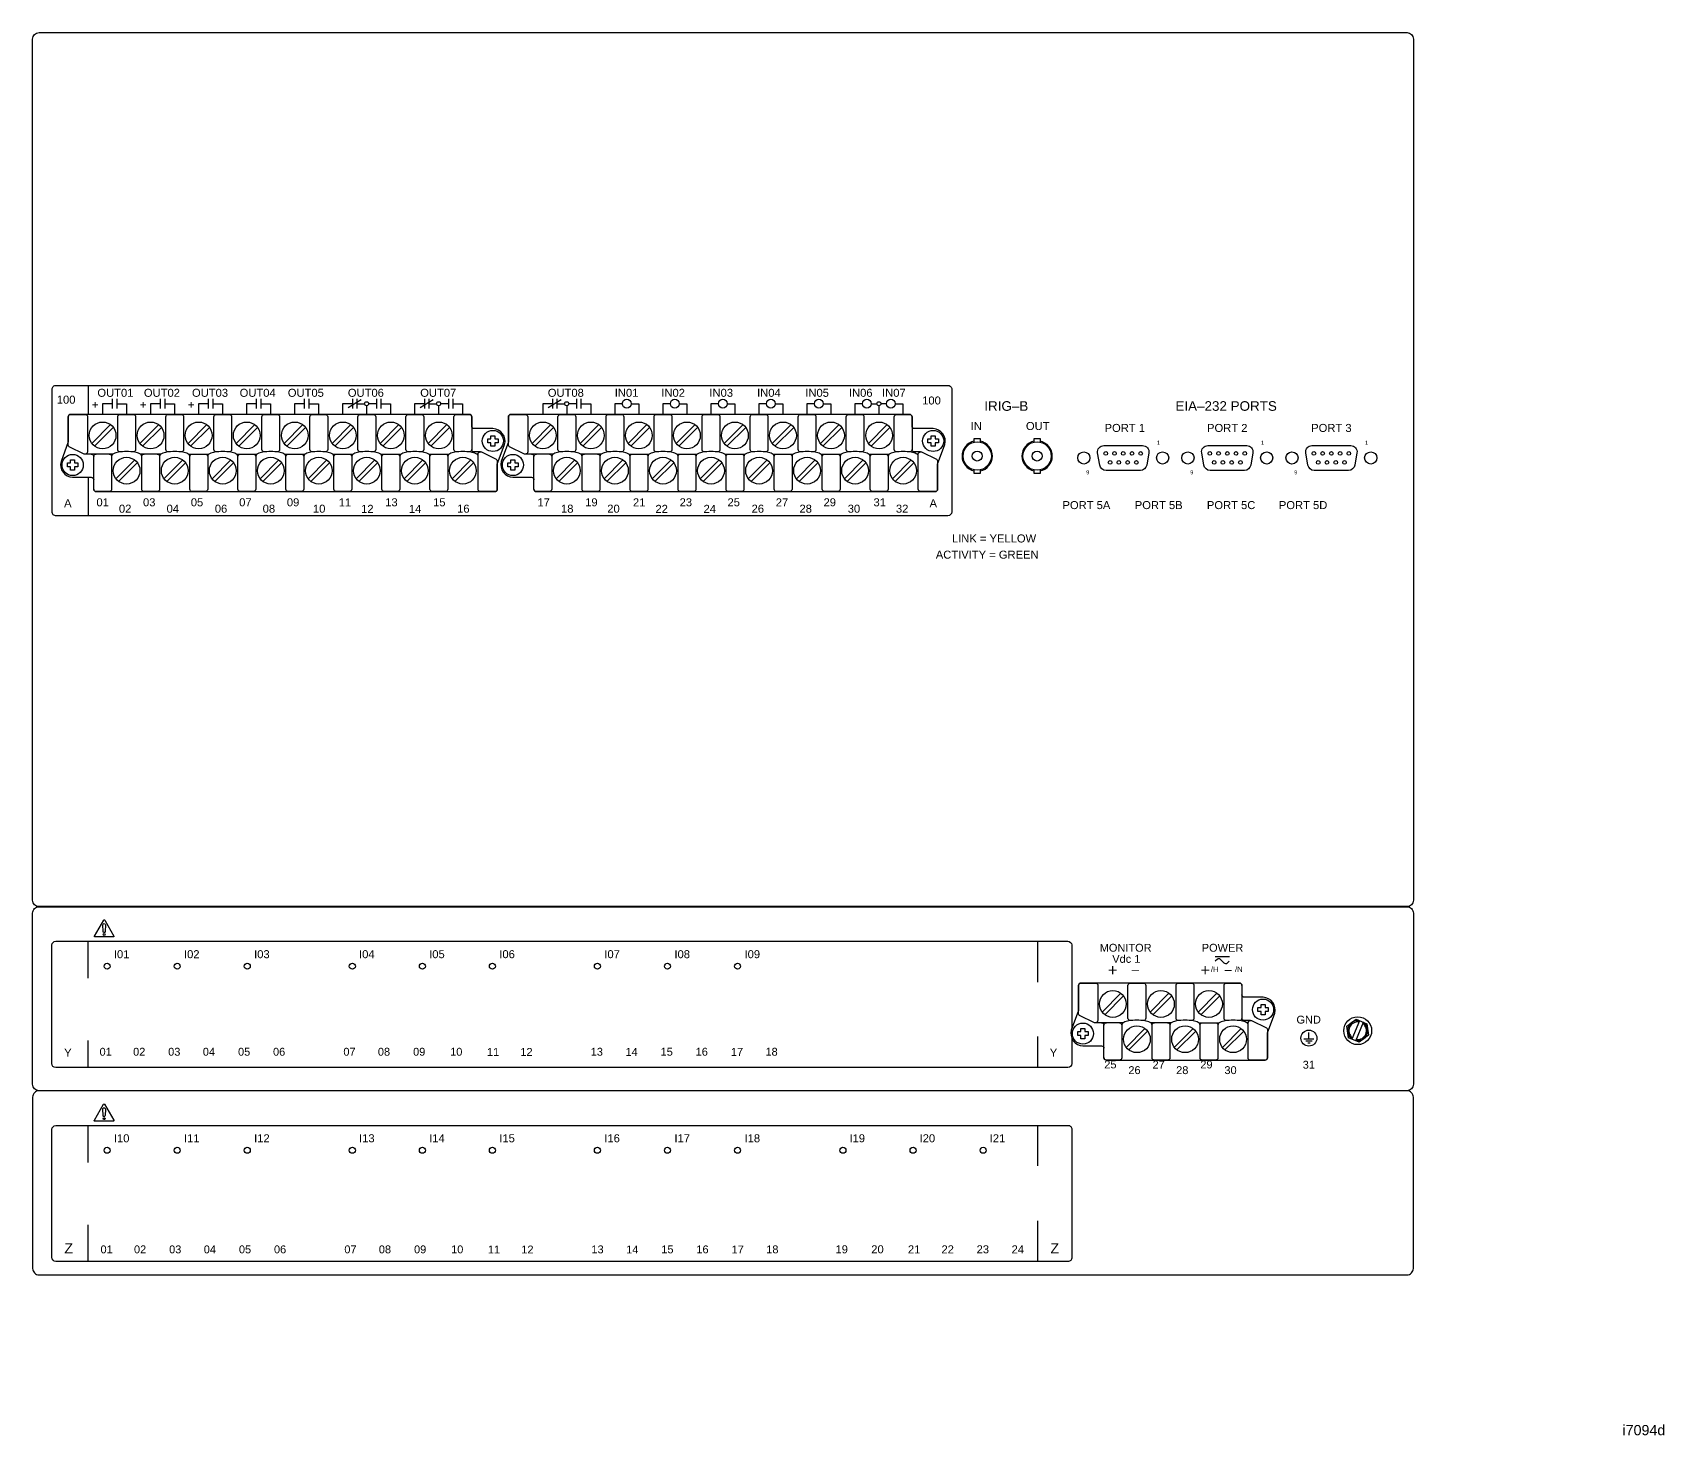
# Model space of a CAD drawing. Header units: inches. Extents: x 1 to 47.8, y 0.2 to 35.
# Drawn here: x 27.37 to 47.76, y 0.25 to 17.77 of the extents above; entities that cross this region are included whole.
import ezdxf

# ---------------------------------------------------------------- set-up
doc = ezdxf.new("R2010")
doc.units = ezdxf.units.IN
doc.header["$MEASUREMENT"] = 0
doc.layers.add('9.0_____DWG', color=7, linetype='Continuous')
doc.styles.add('Arial', font='arial.ttf', dxfattribs={"height": 0.1})

msp = doc.modelspace()

# ---------------------------------------------------------------- linework, layer by layer
at = {"layer": '9.0_____DWG'}
for p, q in [((31.424, 13.138), (31.521, 13.138)), ((31.546, 13.113), (31.546, 13.004)), ((31.668, 13.138), (31.571, 13.138)), ((32.324, 13.138), (32.421, 13.138)), ((32.446, 13.113), (32.446, 13.004)), ((32.568, 13.138), (32.471, 13.138)), ((33.924, 13.138), (34.021, 13.138)), ((34.046, 13.113), (34.046, 13.004)), ((34.168, 13.138), (34.071, 13.138)), ((37.851, 13.138), (37.921, 13.138)), ((37.946, 13.113), (37.946, 13.004)), ((38.041, 13.138), (37.971, 13.138))]:
    msp.add_line(p, q, dxfattribs=at)
for points in [[(27.374, 17.694, -0.414292), (27.454, 17.774), (44.544, 17.774, -0.414253), (44.624, 17.694), (44.624, 6.934, -0.414253), (44.544, 6.854), (27.454, 6.854, -0.414292), (27.374, 6.934)], [(38.807, 13.367, -0.419026), (38.857, 13.317), (38.857, 11.787, -0.414132), (38.807, 11.737), (27.669, 11.737, -0.418428), (27.617, 11.787), (27.617, 13.317, -0.422338), (27.669, 13.367)], [(33.152, 12.04), (32.968, 12.04, -0.414214), (32.938, 12.07), (32.938, 12.507, -0.390527), (32.968, 12.535), (32.98, 12.535), (33.166, 12.445, -0.241514), (33.179, 12.425), (33.179, 12.07, -0.422157)], [(38.652, 12.04), (38.468, 12.04, -0.414214), (38.438, 12.07), (38.438, 12.507, -0.390527), (38.468, 12.535), (38.48, 12.535), (38.666, 12.445, -0.241514), (38.679, 12.425), (38.679, 12.07, -0.422157)], [(40.757, 12.615), (41.241, 12.615, -0.46318), (41.319, 12.523), (41.292, 12.369, -0.363045), (41.214, 12.304), (40.784, 12.304, -0.360245), (40.706, 12.369), (40.679, 12.523, -0.463312)], [(42.057, 12.615), (42.541, 12.615, -0.46318), (42.619, 12.523), (42.592, 12.369, -0.363045), (42.514, 12.304), (42.084, 12.304, -0.360245), (42.006, 12.369), (41.979, 12.523, -0.463312)], [(43.357, 12.615), (43.841, 12.615, -0.46318), (43.919, 12.523), (43.892, 12.369, -0.363045), (43.814, 12.304), (43.384, 12.304, -0.360245), (43.306, 12.369), (43.279, 12.523, -0.463312)], [(27.374, 6.773, -0.414292), (27.454, 6.853), (44.544, 6.853, -0.414253), (44.624, 6.773), (44.624, 4.634, -0.414253), (44.544, 4.554), (27.454, 4.554, -0.414292), (27.374, 4.634)], [(28.146, 6.485), (28.262, 6.685, -0.552985), (28.274, 6.685), (28.389, 6.485, -0.563982), (28.383, 6.475), (28.152, 6.475, -0.589238)], [(28.251, 6.625, -1.008297), (28.284, 6.625), (28.28, 6.543, -1.009953), (28.255, 6.544)], [(42.774, 4.936), (42.589, 4.935, -0.414214), (42.559, 4.965), (42.559, 5.403, -0.390527), (42.589, 5.431), (42.601, 5.431), (42.787, 5.341, -0.241514), (42.8, 5.321), (42.8, 4.965, -0.422157)], [(28.145, 4.185), (28.26, 4.385, -0.552985), (28.272, 4.385), (28.388, 4.185, -0.563982), (28.382, 4.174), (28.151, 4.174, -0.589238)], [(28.25, 4.325, -1.008297), (28.283, 4.325), (28.279, 4.243, -1.009953), (28.254, 4.243)], [(27.663, 4.121), (40.306, 4.121, -0.428944), (40.358, 4.07), (40.358, 2.471, -0.426886), (40.306, 2.421), (27.663, 2.421, -0.399702), (27.615, 2.471), (27.615, 4.07, -0.398751)]]:
    msp.add_lwpolyline(points, format="xyb", close=True, dxfattribs=at)
for points in [[(28.067, 13.367), (28.067, 13.004)], [(28.368, 13.138), (28.246, 13.138), (28.246, 13.004)], [(28.368, 13.198), (28.368, 13.078)], [(28.424, 13.198), (28.424, 13.078)], [(28.424, 13.138), (28.546, 13.138), (28.546, 13.004)], [(28.968, 13.138), (28.846, 13.138), (28.846, 13.004)], [(28.968, 13.198), (28.968, 13.078)], [(29.024, 13.198), (29.024, 13.078)], [(29.024, 13.138), (29.146, 13.138), (29.146, 13.004)], [(29.568, 13.138), (29.446, 13.138), (29.446, 13.004)], [(29.568, 13.198), (29.568, 13.078)], [(29.624, 13.198), (29.624, 13.078)], [(29.624, 13.138), (29.746, 13.138), (29.746, 13.004)], [(30.168, 13.138), (30.046, 13.138), (30.046, 13.004)], [(30.168, 13.198), (30.168, 13.078)], [(30.224, 13.198), (30.224, 13.078)], [(30.224, 13.138), (30.346, 13.138), (30.346, 13.004)], [(30.768, 13.138), (30.646, 13.138), (30.646, 12.999)], [(30.768, 13.198), (30.768, 13.078)], [(30.824, 13.198), (30.824, 13.078)], [(30.824, 13.138), (30.946, 13.138), (30.946, 13.004)], [(31.368, 13.138), (31.246, 13.138), (31.246, 13.004)], [(31.479, 13.188), (31.314, 13.088)], [(31.368, 13.198), (31.368, 13.078)], [(31.424, 13.198), (31.424, 13.078)], [(31.668, 13.198), (31.668, 13.078)], [(31.724, 13.198), (31.724, 13.078)], [(31.724, 13.138), (31.846, 13.138), (31.846, 13.004)], [(32.268, 13.138), (32.146, 13.138), (32.146, 13.004)], [(32.379, 13.188), (32.214, 13.088)], [(32.268, 13.198), (32.268, 13.078)], [(32.324, 13.198), (32.324, 13.078)], [(32.568, 13.198), (32.568, 13.078)], [(32.624, 13.198), (32.624, 13.078)], [(32.624, 13.138), (32.746, 13.138), (32.746, 13.004)], [(33.868, 13.138), (33.746, 13.138), (33.746, 13.004)], [(33.979, 13.188), (33.814, 13.088)], [(33.868, 13.198), (33.868, 13.078)], [(33.924, 13.198), (33.924, 13.078)], [(34.168, 13.198), (34.168, 13.078)], [(34.224, 13.198), (34.224, 13.078)], [(34.224, 13.138), (34.346, 13.138), (34.346, 13.004)], [(34.741, 13.138), (34.646, 13.138), (34.646, 13.004)], [(34.851, 13.138), (34.946, 13.138), (34.946, 13.004)], [(35.341, 13.138), (35.246, 13.138), (35.246, 13.004)], [(35.451, 13.138), (35.546, 13.138), (35.546, 13.004)], [(35.941, 13.138), (35.846, 13.138), (35.846, 13.004)], [(36.051, 13.138), (36.146, 13.138), (36.146, 13.004)], [(36.541, 13.138), (36.446, 13.138), (36.446, 13.004)], [(36.651, 13.138), (36.746, 13.138), (36.746, 13.004)], [(37.141, 13.138), (37.046, 13.138), (37.046, 13.004)], [(37.251, 13.138), (37.346, 13.138), (37.346, 13.004)], [(37.741, 13.138), (37.646, 13.138), (37.646, 13.004)], [(38.151, 13.138), (38.246, 13.138), (38.246, 13.004)], [(28.348, 12.876), (28.114, 12.641)], [(28.949, 12.876), (28.715, 12.641)], [(29.549, 12.876), (29.315, 12.641)], [(30.149, 12.876), (29.915, 12.641)], [(30.749, 12.876), (30.515, 12.641)], [(31.349, 12.876), (31.115, 12.641)], [(31.949, 12.876), (31.715, 12.641)], [(32.549, 12.876), (32.315, 12.641)], [(33.848, 12.876), (33.614, 12.641)], [(34.449, 12.876), (34.215, 12.641)], [(35.049, 12.876), (34.815, 12.641)], [(35.649, 12.876), (35.415, 12.641)], [(36.249, 12.876), (36.015, 12.641)], [(36.849, 12.876), (36.615, 12.641)], [(37.449, 12.876), (37.215, 12.641)], [(38.049, 12.876), (37.815, 12.641)], [(28.382, 12.842), (28.147, 12.608)], [(28.982, 12.842), (28.748, 12.608)], [(29.582, 12.842), (29.348, 12.608)], [(30.182, 12.842), (29.948, 12.608)], [(30.782, 12.842), (30.548, 12.608)], [(31.382, 12.842), (31.148, 12.608)], [(31.982, 12.842), (31.748, 12.608)], [(32.582, 12.842), (32.348, 12.608)], [(33.882, 12.842), (33.647, 12.608)], [(34.482, 12.842), (34.248, 12.608)], [(35.082, 12.842), (34.848, 12.608)], [(35.682, 12.842), (35.448, 12.608)], [(36.282, 12.842), (36.048, 12.608)], [(36.882, 12.842), (36.648, 12.608)], [(37.482, 12.842), (37.248, 12.608)], [(38.082, 12.842), (37.848, 12.608)], [(39.137, 12.657), (39.137, 12.702), (39.212, 12.702), (39.212, 12.657)], [(39.885, 12.657), (39.885, 12.702), (39.96, 12.702), (39.96, 12.657)], [(28.977, 12.508), (28.721, 12.508)], [(29.322, 12.508), (29.577, 12.508)], [(29.922, 12.508), (30.177, 12.508)], [(30.522, 12.508), (30.777, 12.508)], [(31.122, 12.508), (31.377, 12.508)], [(31.722, 12.508), (31.977, 12.508)], [(32.322, 12.508), (32.577, 12.508)], [(32.938, 12.509), (32.921, 12.509)], [(34.477, 12.508), (34.221, 12.508)], [(34.822, 12.508), (35.077, 12.508)], [(35.422, 12.508), (35.677, 12.508)], [(36.022, 12.508), (36.277, 12.508)], [(36.622, 12.508), (36.877, 12.508)], [(37.222, 12.508), (37.477, 12.508)], [(37.822, 12.508), (38.077, 12.508)], [(38.438, 12.509), (38.421, 12.509)], [(28.649, 12.435), (28.415, 12.2)], [(28.682, 12.401), (28.448, 12.167)], [(29.25, 12.435), (29.015, 12.2)], [(29.283, 12.401), (29.049, 12.167)], [(29.85, 12.435), (29.615, 12.2)], [(29.883, 12.401), (29.649, 12.167)], [(30.45, 12.435), (30.215, 12.2)], [(30.483, 12.401), (30.249, 12.167)], [(31.05, 12.435), (30.815, 12.2)], [(31.083, 12.401), (30.849, 12.167)], [(31.65, 12.435), (31.415, 12.2)], [(31.683, 12.401), (31.449, 12.167)], [(32.25, 12.435), (32.015, 12.2)], [(32.283, 12.401), (32.049, 12.167)], [(32.85, 12.435), (32.615, 12.2)], [(32.883, 12.401), (32.649, 12.167)], [(34.149, 12.435), (33.915, 12.2)], [(34.182, 12.401), (33.948, 12.167)], [(34.749, 12.435), (34.515, 12.2)], [(34.783, 12.401), (34.549, 12.167)], [(35.35, 12.435), (35.115, 12.2)], [(35.383, 12.401), (35.149, 12.167)], [(35.95, 12.435), (35.715, 12.2)], [(35.983, 12.401), (35.749, 12.167)], [(36.55, 12.435), (36.315, 12.2)], [(36.583, 12.401), (36.349, 12.167)], [(37.15, 12.435), (36.915, 12.2)], [(37.183, 12.401), (36.949, 12.167)], [(37.75, 12.435), (37.515, 12.2)], [(37.783, 12.401), (37.549, 12.167)], [(38.35, 12.435), (38.115, 12.2)], [(38.383, 12.401), (38.149, 12.167)], [(39.212, 12.311), (39.212, 12.266), (39.137, 12.266), (39.137, 12.311)], [(39.96, 12.311), (39.96, 12.266), (39.885, 12.266), (39.885, 12.311)], [(28.067, 12.218), (28.067, 11.737)], [(28.063, 6.421), (28.063, 5.96)], [(39.926, 6.421), (39.926, 5.909)], [(42.148, 6.232), (42.325, 6.232)], [(40.97, 5.771), (40.735, 5.537)], [(41.003, 5.738), (40.769, 5.504)], [(41.57, 5.771), (41.336, 5.537)], [(41.604, 5.738), (41.37, 5.504)], [(42.17, 5.771), (41.936, 5.537)], [(42.204, 5.738), (41.97, 5.504)], [(41.27, 5.33), (41.036, 5.096)], [(41.599, 5.404), (41.343, 5.404)], [(41.871, 5.33), (41.637, 5.096)], [(41.943, 5.404), (42.199, 5.404)], [(42.471, 5.33), (42.237, 5.096)], [(42.559, 5.405), (42.542, 5.405)], [(43.951, 5.429), (43.855, 5.198)], [(43.905, 5.178), (44.001, 5.409)], [(28.063, 5.18), (28.063, 4.843)], [(39.926, 5.23), (39.926, 4.843)], [(41.304, 5.297), (41.069, 5.063)], [(41.904, 5.297), (41.67, 5.063)], [(42.504, 5.297), (42.27, 5.063)], [(43.257, 5.201), (43.382, 5.201)], [(43.281, 5.176), (43.359, 5.176)], [(43.305, 5.151), (43.334, 5.151)], [(43.318, 5.201), (43.318, 5.281)], [(28.063, 4.121), (28.063, 3.659)], [(39.926, 4.121), (39.926, 3.614)], [(28.063, 2.879), (28.063, 2.421)], [(39.926, 2.929), (39.926, 2.421)]]:
    msp.add_lwpolyline(points, dxfattribs=at)
for points in [[(28.137, 12.07, 0.414213), (28.167, 12.04), (33.149, 12.04, 0.414214), (33.179, 12.07), (33.179, 12.383), (33.27, 12.627, 0.480048), (33.125, 12.826), (32.89, 12.826, -0.414214), (32.86, 12.856), (32.86, 12.974, 0.414212), (32.83, 13.004), (32.83, 13.004), (27.849, 13.004, 0.414215), (27.819, 12.974), (27.819, 12.661), (27.729, 12.416, 0.47859), (27.874, 12.218), (28.107, 12.218, -0.414214), (28.137, 12.188)], [(28.376, 12.508), (28.018, 12.508), (27.832, 12.598, -0.241986), (27.819, 12.618), (27.819, 12.974, -0.422157), (27.846, 13.004), (28.03, 13.004, -0.414214), (28.06, 12.974), (28.06, 12.537, -0.390527), (28.03, 12.508)], [(28.475, 12.535), (28.467, 12.535, -0.414214), (28.437, 12.565), (28.437, 12.974, -0.414214), (28.467, 13.004), (28.63, 13.004, -0.414214), (28.66, 12.974), (28.66, 12.565, -0.414214), (28.63, 12.535), (28.623, 12.535)], [(29.075, 12.535), (29.068, 12.535, -0.414214), (29.038, 12.565), (29.038, 12.974, -0.414214), (29.068, 13.004), (29.23, 13.004, -0.414214), (29.26, 12.974), (29.26, 12.565, -0.414214), (29.23, 12.535), (29.224, 12.535)], [(29.675, 12.535), (29.668, 12.535, -0.414214), (29.638, 12.565), (29.638, 12.974, -0.414214), (29.668, 13.004), (29.83, 13.004, -0.414214), (29.86, 12.974), (29.86, 12.565, -0.414214), (29.83, 12.535), (29.824, 12.535)], [(30.275, 12.535), (30.268, 12.535, -0.414214), (30.238, 12.565), (30.238, 12.974, -0.414214), (30.268, 13.004), (30.43, 13.004, -0.414214), (30.46, 12.974), (30.46, 12.565, -0.414214), (30.43, 12.535), (30.424, 12.535)], [(30.875, 12.535), (30.868, 12.535, -0.414214), (30.838, 12.565), (30.838, 12.974, -0.414214), (30.868, 13.004), (31.03, 13.004, -0.414214), (31.06, 12.974), (31.06, 12.565, -0.414214), (31.03, 12.535), (31.024, 12.535)], [(31.475, 12.535), (31.468, 12.535, -0.414214), (31.438, 12.565), (31.438, 12.974, -0.414214), (31.468, 13.004), (31.63, 13.004, -0.414214), (31.66, 12.974), (31.66, 12.565, -0.414214), (31.63, 12.535), (31.624, 12.535)], [(32.075, 12.535), (32.068, 12.535, -0.414214), (32.038, 12.565), (32.038, 12.974, -0.414214), (32.068, 13.004), (32.23, 13.004, -0.414214), (32.26, 12.974), (32.26, 12.565, -0.414214), (32.23, 12.535), (32.224, 12.535)], [(32.676, 12.535), (32.668, 12.535, -0.414214), (32.638, 12.565), (32.638, 12.974, -0.414214), (32.668, 13.004), (32.83, 13.004, -0.414214), (32.86, 12.974), (32.86, 12.565, -0.414214), (32.83, 12.535), (32.824, 12.535)], [(33.637, 12.07, 0.414213), (33.667, 12.04), (38.649, 12.04, 0.414214), (38.679, 12.07), (38.679, 12.383), (38.77, 12.627, 0.480048), (38.625, 12.826), (38.39, 12.826, -0.414214), (38.36, 12.856), (38.36, 12.974, 0.414212), (38.33, 13.004), (38.33, 13.004), (33.349, 13.004, 0.414215), (33.319, 12.974), (33.319, 12.661), (33.229, 12.416, 0.47859), (33.374, 12.218), (33.607, 12.218, -0.414214), (33.637, 12.188)], [(33.876, 12.508), (33.518, 12.508), (33.332, 12.598, -0.241986), (33.319, 12.618), (33.319, 12.974, -0.422157), (33.346, 13.004), (33.53, 13.004, -0.414214), (33.56, 12.974), (33.56, 12.537, -0.390527), (33.53, 12.508)], [(33.975, 12.535), (33.967, 12.535, -0.414214), (33.937, 12.565), (33.937, 12.974, -0.414214), (33.967, 13.004), (34.13, 13.004, -0.414214), (34.16, 12.974), (34.16, 12.565, -0.414214), (34.13, 12.535), (34.123, 12.535)], [(34.575, 12.535), (34.568, 12.535, -0.414214), (34.538, 12.565), (34.538, 12.974, -0.414214), (34.568, 13.004), (34.73, 13.004, -0.414214), (34.76, 12.974), (34.76, 12.565, -0.414214), (34.73, 12.535), (34.724, 12.535)], [(35.175, 12.535), (35.168, 12.535, -0.414214), (35.138, 12.565), (35.138, 12.974, -0.414214), (35.168, 13.004), (35.33, 13.004, -0.414214), (35.36, 12.974), (35.36, 12.565, -0.414214), (35.33, 12.535), (35.324, 12.535)], [(35.775, 12.535), (35.768, 12.535, -0.414214), (35.738, 12.565), (35.738, 12.974, -0.414214), (35.768, 13.004), (35.93, 13.004, -0.414214), (35.96, 12.974), (35.96, 12.565, -0.414214), (35.93, 12.535), (35.924, 12.535)], [(36.375, 12.535), (36.368, 12.535, -0.414214), (36.338, 12.565), (36.338, 12.974, -0.414214), (36.368, 13.004), (36.53, 13.004, -0.414214), (36.56, 12.974), (36.56, 12.565, -0.414214), (36.53, 12.535), (36.524, 12.535)], [(36.975, 12.535), (36.968, 12.535, -0.414214), (36.938, 12.565), (36.938, 12.974, -0.414214), (36.968, 13.004), (37.13, 13.004, -0.414214), (37.16, 12.974), (37.16, 12.565, -0.414214), (37.13, 12.535), (37.124, 12.535)], [(37.575, 12.535), (37.568, 12.535, -0.414214), (37.538, 12.565), (37.538, 12.974, -0.414214), (37.568, 13.004), (37.73, 13.004, -0.414214), (37.76, 12.974), (37.76, 12.565, -0.414214), (37.73, 12.535), (37.724, 12.535)], [(38.175, 12.535), (38.168, 12.535, -0.414214), (38.138, 12.565), (38.138, 12.974, -0.414214), (38.168, 13.004), (38.33, 13.004, -0.414214), (38.36, 12.974), (38.36, 12.565, -0.414214), (38.33, 12.535), (38.324, 12.535)], [(39.137, 12.67, 0.815611), (39.137, 12.298)], [(39.212, 12.298, 0.820361), (39.212, 12.67)], [(39.885, 12.67, 0.815611), (39.885, 12.298)], [(39.96, 12.298, 0.820361), (39.96, 12.67)], [(28.107, 12.508, -0.414214), (28.137, 12.478)], [(28.33, 12.508, -0.414214), (28.36, 12.478), (28.36, 12.07, -0.414214), (28.33, 12.04), (28.167, 12.04, -0.414214), (28.137, 12.07), (28.137, 12.478, -0.414214), (28.167, 12.508)], [(28.738, 12.478, 0.191033), (28.729, 12.502, 0.081668), (28.714, 12.513, 0.0591), (28.65, 12.532, 0.034646), (28.548, 12.539, 0.03436), (28.448, 12.532, 0.0591), (28.384, 12.513, 0.081668), (28.368, 12.502, 0.191033), (28.36, 12.478)], [(28.931, 12.508, -0.414214), (28.961, 12.478), (28.961, 12.07, -0.414214), (28.931, 12.04), (28.768, 12.04, -0.414214), (28.738, 12.07), (28.738, 12.478, -0.414214), (28.768, 12.508)], [(29.339, 12.478, 0.191033), (29.33, 12.502, 0.081668), (29.314, 12.513, 0.0591), (29.251, 12.532, 0.034646), (29.149, 12.539, 0.03436), (29.048, 12.532, 0.0591), (28.985, 12.513, 0.081668), (28.969, 12.502, 0.191033), (28.961, 12.478)], [(29.531, 12.508, -0.414214), (29.561, 12.478), (29.561, 12.07, -0.414214), (29.531, 12.04), (29.368, 12.04, -0.414214), (29.338, 12.07), (29.338, 12.478, -0.414214), (29.368, 12.508)], [(29.939, 12.478, 0.191033), (29.93, 12.502, 0.081668), (29.914, 12.513, 0.0591), (29.851, 12.532, 0.034646), (29.749, 12.539, 0.03436), (29.648, 12.532, 0.0591), (29.585, 12.513, 0.081668), (29.569, 12.502, 0.191033), (29.561, 12.478)], [(30.131, 12.508, -0.414214), (30.161, 12.478), (30.161, 12.07, -0.414214), (30.131, 12.04), (29.968, 12.04, -0.414214), (29.938, 12.07), (29.938, 12.478, -0.414214), (29.968, 12.508)], [(30.539, 12.478, 0.191033), (30.53, 12.502, 0.081668), (30.514, 12.513, 0.0591), (30.451, 12.532, 0.034646), (30.349, 12.539, 0.03436), (30.248, 12.532, 0.0591), (30.185, 12.513, 0.081668), (30.169, 12.502, 0.191033), (30.161, 12.478)], [(30.731, 12.508, -0.414214), (30.761, 12.478), (30.761, 12.07, -0.414214), (30.731, 12.04), (30.568, 12.04, -0.414214), (30.538, 12.07), (30.538, 12.478, -0.414214), (30.568, 12.508)], [(31.139, 12.478, 0.191033), (31.13, 12.502, 0.081668), (31.114, 12.513, 0.0591), (31.051, 12.532, 0.034646), (30.949, 12.539, 0.03436), (30.848, 12.532, 0.0591), (30.785, 12.513, 0.081668), (30.769, 12.502, 0.191033), (30.761, 12.478)], [(31.331, 12.508, -0.414214), (31.361, 12.478), (31.361, 12.07, -0.414214), (31.331, 12.04), (31.168, 12.04, -0.414214), (31.138, 12.07), (31.138, 12.478, -0.414214), (31.168, 12.508)], [(31.739, 12.478, 0.191033), (31.73, 12.502, 0.081668), (31.714, 12.513, 0.0591), (31.651, 12.532, 0.034646), (31.549, 12.539, 0.03436), (31.448, 12.532, 0.0591), (31.385, 12.513, 0.081668), (31.369, 12.502, 0.191033), (31.361, 12.478)], [(31.931, 12.508, -0.414214), (31.961, 12.478), (31.961, 12.07, -0.414214), (31.931, 12.04), (31.768, 12.04, -0.414214), (31.738, 12.07), (31.738, 12.478, -0.414214), (31.768, 12.508)], [(32.339, 12.478, 0.191033), (32.33, 12.502, 0.081668), (32.314, 12.513, 0.0591), (32.251, 12.532, 0.034646), (32.149, 12.539, 0.03436), (32.048, 12.532, 0.0591), (31.985, 12.513, 0.081668), (31.969, 12.502, 0.191033), (31.961, 12.478)], [(32.531, 12.508, -0.414214), (32.561, 12.478), (32.561, 12.07, -0.414214), (32.531, 12.04), (32.368, 12.04, -0.414214), (32.338, 12.07), (32.338, 12.478, -0.414214), (32.368, 12.508)], [(32.938, 12.487, 0.127742), (32.93, 12.502, 0.081668), (32.914, 12.513, 0.0591), (32.851, 12.532, 0.034646), (32.749, 12.539, 0.03436), (32.648, 12.532, 0.0591), (32.585, 12.513, 0.081668), (32.569, 12.502, 0.191033), (32.561, 12.478)], [(32.968, 12.535), (32.89, 12.535, -0.414214), (32.86, 12.565)], [(33.607, 12.508, -0.414214), (33.637, 12.478)], [(33.83, 12.508, -0.414214), (33.86, 12.478), (33.86, 12.07, -0.414214), (33.83, 12.04), (33.667, 12.04, -0.414214), (33.637, 12.07), (33.637, 12.478, -0.414214), (33.667, 12.508)], [(34.238, 12.478, 0.191033), (34.229, 12.502, 0.081668), (34.214, 12.513, 0.0591), (34.15, 12.532, 0.034646), (34.048, 12.539, 0.03436), (33.948, 12.532, 0.0591), (33.884, 12.513, 0.081668), (33.868, 12.502, 0.191033), (33.86, 12.478)], [(34.431, 12.508, -0.414214), (34.461, 12.478), (34.461, 12.07, -0.414214), (34.431, 12.04), (34.268, 12.04, -0.414214), (34.238, 12.07), (34.238, 12.478, -0.414214), (34.268, 12.508)], [(34.838, 12.478, 0.191033), (34.83, 12.502, 0.081668), (34.814, 12.513, 0.0591), (34.751, 12.532, 0.034646), (34.649, 12.539, 0.03436), (34.548, 12.532, 0.0591), (34.485, 12.513, 0.081668), (34.469, 12.502, 0.191033), (34.461, 12.478)], [(35.031, 12.508, -0.414214), (35.061, 12.478), (35.061, 12.07, -0.414214), (35.031, 12.04), (34.868, 12.04, -0.414214), (34.838, 12.07), (34.838, 12.478, -0.414214), (34.868, 12.508)], [(35.439, 12.478, 0.191033), (35.43, 12.502, 0.081668), (35.414, 12.513, 0.0591), (35.351, 12.532, 0.034646), (35.249, 12.539, 0.03436), (35.148, 12.532, 0.0591), (35.085, 12.513, 0.081668), (35.069, 12.502, 0.191033), (35.061, 12.478)], [(35.631, 12.508, -0.414214), (35.661, 12.478), (35.661, 12.07, -0.414214), (35.631, 12.04), (35.468, 12.04, -0.414214), (35.438, 12.07), (35.438, 12.478, -0.414214), (35.468, 12.508)], [(36.039, 12.478, 0.191033), (36.03, 12.502, 0.081668), (36.014, 12.513, 0.0591), (35.951, 12.532, 0.034646), (35.849, 12.539, 0.03436), (35.748, 12.532, 0.0591), (35.685, 12.513, 0.081668), (35.669, 12.502, 0.191033), (35.661, 12.478)], [(36.231, 12.508, -0.414214), (36.261, 12.478), (36.261, 12.07, -0.414214), (36.231, 12.04), (36.068, 12.04, -0.414214), (36.038, 12.07), (36.038, 12.478, -0.414214), (36.068, 12.508)], [(36.639, 12.478, 0.191033), (36.63, 12.502, 0.081668), (36.614, 12.513, 0.0591), (36.551, 12.532, 0.034646), (36.449, 12.539, 0.03436), (36.348, 12.532, 0.0591), (36.285, 12.513, 0.081668), (36.269, 12.502, 0.191033), (36.261, 12.478)], [(36.831, 12.508, -0.414214), (36.861, 12.478), (36.861, 12.07, -0.414214), (36.831, 12.04), (36.668, 12.04, -0.414214), (36.638, 12.07), (36.638, 12.478, -0.414214), (36.668, 12.508)], [(37.239, 12.478, 0.191033), (37.23, 12.502, 0.081668), (37.214, 12.513, 0.0591), (37.151, 12.532, 0.034646), (37.049, 12.539, 0.03436), (36.948, 12.532, 0.0591), (36.885, 12.513, 0.081668), (36.869, 12.502, 0.191033), (36.861, 12.478)], [(37.431, 12.508, -0.414214), (37.461, 12.478), (37.461, 12.07, -0.414214), (37.431, 12.04), (37.268, 12.04, -0.414214), (37.238, 12.07), (37.238, 12.478, -0.414214), (37.268, 12.508)], [(37.839, 12.478, 0.191033), (37.83, 12.502, 0.081668), (37.814, 12.513, 0.0591), (37.751, 12.532, 0.034646), (37.649, 12.539, 0.03436), (37.548, 12.532, 0.0591), (37.485, 12.513, 0.081668), (37.469, 12.502, 0.191033), (37.461, 12.478)], [(38.031, 12.508, -0.414214), (38.061, 12.478), (38.061, 12.07, -0.414214), (38.031, 12.04), (37.868, 12.04, -0.414214), (37.838, 12.07), (37.838, 12.478, -0.414214), (37.868, 12.508)], [(38.438, 12.487, 0.127742), (38.43, 12.502, 0.081668), (38.414, 12.513, 0.0591), (38.351, 12.532, 0.034646), (38.249, 12.539, 0.03436), (38.148, 12.532, 0.0591), (38.085, 12.513, 0.081668), (38.069, 12.502, 0.191033), (38.061, 12.478)], [(38.468, 12.535), (38.39, 12.535, -0.414214), (38.36, 12.565)], [(40.356, 5.212), (40.356, 4.894, -0.413306), (40.306, 4.843), (27.664, 4.843, -0.412492), (27.613, 4.894), (27.614, 6.374, -0.401263), (27.663, 6.421), (40.306, 6.421, -0.379573), (40.356, 6.376), (40.356, 5.33)], [(42.324, 6.173), (42.298, 6.147, -0.404962), (42.26, 6.148), (42.212, 6.195), (42.212, 6.195, 0.404962), (42.175, 6.197), (42.148, 6.171)], [(42.482, 5.87, 0.414212), (42.452, 5.9), (40.471, 5.9, 0.414215), (40.441, 5.87), (40.441, 5.557), (40.35, 5.312, 0.47859), (40.495, 5.114), (40.728, 5.114, -0.414214), (40.758, 5.084)], [(40.998, 5.404), (40.64, 5.404), (40.454, 5.494, -0.241986), (40.441, 5.514), (40.441, 5.87, -0.422157), (40.467, 5.9), (40.652, 5.9, -0.414214), (40.682, 5.87), (40.682, 5.433, -0.390527), (40.652, 5.404)], [(40.759, 4.966, 0.414213), (40.789, 4.936), (42.77, 4.936, 0.414214), (42.8, 4.966), (42.8, 5.279), (42.891, 5.524, 0.480048), (42.746, 5.722), (42.512, 5.722, -0.414214), (42.482, 5.752)], [(41.096, 5.431), (41.088, 5.431, -0.414214), (41.058, 5.461), (41.058, 5.87, -0.414214), (41.088, 5.9), (41.251, 5.9, -0.414214), (41.281, 5.87), (41.281, 5.461, -0.414214), (41.251, 5.431), (41.244, 5.431)], [(41.697, 5.431), (41.689, 5.431, -0.414214), (41.659, 5.461), (41.659, 5.87, -0.414214), (41.689, 5.9), (41.852, 5.9, -0.414214), (41.882, 5.87), (41.882, 5.461, -0.414214), (41.852, 5.431), (41.845, 5.431)], [(42.297, 5.431), (42.289, 5.431, -0.414214), (42.259, 5.461), (42.259, 5.87, -0.414214), (42.289, 5.9), (42.452, 5.9, -0.414214), (42.482, 5.87), (42.482, 5.461, -0.414214), (42.452, 5.431), (42.445, 5.431)], [(40.728, 5.404, -0.414214), (40.758, 5.374)], [(40.951, 5.404, -0.414214), (40.981, 5.374), (40.981, 4.966, -0.414214), (40.951, 4.936), (40.788, 4.936, -0.414214), (40.758, 4.966), (40.758, 5.374, -0.414214), (40.788, 5.404)], [(41.359, 5.374, 0.191033), (41.351, 5.398, 0.081668), (41.335, 5.408, 0.0591), (41.271, 5.428, 0.034646), (41.17, 5.435, 0.03436), (41.069, 5.428, 0.0591), (41.005, 5.408, 0.081668), (40.99, 5.398, 0.191033), (40.981, 5.374)], [(41.552, 5.404, -0.414214), (41.582, 5.374), (41.582, 4.966, -0.414214), (41.552, 4.936), (41.389, 4.936, -0.414214), (41.359, 4.966), (41.359, 5.374, -0.414214), (41.389, 5.404)], [(41.96, 5.374, 0.191033), (41.951, 5.398, 0.081668), (41.936, 5.408, 0.0591), (41.872, 5.428, 0.034646), (41.771, 5.435, 0.03436), (41.67, 5.428, 0.0591), (41.606, 5.408, 0.081668), (41.591, 5.398, 0.191033), (41.582, 5.374)], [(42.152, 5.404, -0.414214), (42.182, 5.374), (42.182, 4.966, -0.414214), (42.152, 4.936), (41.989, 4.936, -0.414214), (41.959, 4.966), (41.959, 5.374, -0.414214), (41.989, 5.404)], [(42.559, 5.383, 0.127742), (42.551, 5.398, 0.081668), (42.536, 5.408, 0.0591), (42.472, 5.428, 0.034646), (42.371, 5.435, 0.03436), (42.27, 5.428, 0.0591), (42.206, 5.408, 0.081668), (42.191, 5.398, 0.191033), (42.182, 5.374)], [(42.589, 5.431), (42.512, 5.431, -0.414214), (42.482, 5.461)], [(43.95, 5.427, 0.802175), (43.856, 5.201, 0.802175)], [(43.944, 5.412, 0.779376), (43.862, 5.216)], [(43.906, 5.18, 0.802179), (44, 5.406)], [(43.912, 5.195, 0.776676), (43.994, 5.392)], [(27.374, 2.334, 0.414292), (27.454, 2.254), (44.544, 2.254, 0.414253), (44.624, 2.334), (44.624, 4.473, 0.414253), (44.544, 4.553), (27.454, 4.553, 0.414292), (27.374, 4.473), (27.374, 2.334)]]:
    msp.add_lwpolyline(points, format="xyb", dxfattribs=at)
for points in [[(33.099, 12.697), (33.099, 12.737), (33.149, 12.737), (33.149, 12.697), (33.189, 12.697), (33.189, 12.647), (33.149, 12.647), (33.149, 12.607), (33.099, 12.607), (33.099, 12.647), (33.059, 12.647), (33.059, 12.697)], [(38.599, 12.697), (38.599, 12.737), (38.649, 12.737), (38.649, 12.697), (38.689, 12.697), (38.689, 12.647), (38.649, 12.647), (38.649, 12.607), (38.599, 12.607), (38.599, 12.647), (38.559, 12.647), (38.559, 12.697)], [(27.849, 12.397), (27.849, 12.437), (27.899, 12.437), (27.899, 12.397), (27.939, 12.397), (27.939, 12.347), (27.899, 12.347), (27.899, 12.307), (27.849, 12.307), (27.849, 12.347), (27.809, 12.347), (27.809, 12.397)], [(33.349, 12.397), (33.349, 12.437), (33.399, 12.437), (33.399, 12.397), (33.439, 12.397), (33.439, 12.347), (33.399, 12.347), (33.399, 12.307), (33.349, 12.307), (33.349, 12.347), (33.309, 12.347), (33.309, 12.397)], [(42.721, 5.593), (42.721, 5.633), (42.771, 5.633), (42.771, 5.593), (42.811, 5.593), (42.811, 5.543), (42.771, 5.543), (42.771, 5.503), (42.721, 5.503), (42.721, 5.543), (42.681, 5.543), (42.681, 5.593)], [(40.47, 5.292), (40.47, 5.333), (40.52, 5.333), (40.52, 5.292), (40.561, 5.292), (40.561, 5.243), (40.52, 5.243), (40.52, 5.203), (40.47, 5.203), (40.47, 5.243), (40.43, 5.243), (40.43, 5.292)], [(43.794, 5.359), (43.909, 5.447), (44.042, 5.391), (44.061, 5.248), (43.947, 5.16), (43.813, 5.216)]]:
    msp.add_lwpolyline(points, close=True, dxfattribs=at)
for centre, radius in [((31.546, 13.138), 0.025), ((32.446, 13.138), 0.025), ((34.046, 13.138), 0.025), ((34.796, 13.138), 0.055), ((35.396, 13.138), 0.055), ((35.996, 13.138), 0.055), ((36.596, 13.138), 0.055), ((37.196, 13.138), 0.055), ((37.796, 13.138), 0.055), ((37.946, 13.138), 0.025), ((38.096, 13.138), 0.055), ((28.248, 12.742), 0.167), ((28.848, 12.742), 0.167), ((29.448, 12.742), 0.167), ((30.049, 12.742), 0.167), ((30.649, 12.742), 0.167), ((31.249, 12.742), 0.167), ((31.849, 12.742), 0.167), ((32.449, 12.742), 0.167), ((33.748, 12.742), 0.167), ((34.348, 12.742), 0.167), ((34.948, 12.742), 0.167), ((35.548, 12.742), 0.167), ((36.148, 12.742), 0.167), ((36.748, 12.742), 0.167), ((37.348, 12.742), 0.167), ((37.949, 12.742), 0.167), ((33.124, 12.672), 0.132), ((38.624, 12.672), 0.132), ((39.175, 12.484), 0.177), ((39.923, 12.484), 0.177), ((27.874, 12.372), 0.132), ((28.548, 12.301), 0.167), ((29.149, 12.301), 0.167), ((29.749, 12.301), 0.167), ((30.349, 12.301), 0.167), ((30.949, 12.301), 0.167), ((31.549, 12.301), 0.167), ((32.149, 12.301), 0.167), ((32.749, 12.301), 0.167), ((33.374, 12.372), 0.132), ((34.048, 12.301), 0.167), ((34.649, 12.301), 0.167), ((35.249, 12.301), 0.167), ((35.849, 12.301), 0.167), ((36.449, 12.301), 0.167), ((37.049, 12.301), 0.167), ((37.649, 12.301), 0.167), ((38.249, 12.301), 0.167), ((39.175, 12.484), 0.0625), ((39.923, 12.484), 0.0625), ((40.507, 12.46), 0.076), ((40.781, 12.516), 0.0225), ((40.89, 12.516), 0.0225), ((40.999, 12.516), 0.0225), ((41.108, 12.516), 0.0225), ((41.217, 12.516), 0.0225), ((41.491, 12.46), 0.076), ((41.807, 12.46), 0.076), ((42.081, 12.516), 0.0225), ((42.19, 12.516), 0.0225), ((42.299, 12.516), 0.0225), ((42.408, 12.516), 0.0225), ((42.517, 12.516), 0.0225), ((42.791, 12.46), 0.076), ((43.107, 12.46), 0.076), ((43.381, 12.516), 0.0225), ((43.49, 12.516), 0.0225), ((43.599, 12.516), 0.0225), ((43.708, 12.516), 0.0225), ((43.817, 12.516), 0.0225), ((44.091, 12.46), 0.076), ((40.835, 12.404), 0.0225), ((40.944, 12.404), 0.0225), ((41.054, 12.404), 0.0225), ((41.163, 12.404), 0.0225), ((42.135, 12.404), 0.0225), ((42.244, 12.404), 0.0225), ((42.354, 12.404), 0.0225), ((42.463, 12.404), 0.0225), ((43.435, 12.404), 0.0225), ((43.544, 12.404), 0.0225), ((43.654, 12.404), 0.0225), ((43.763, 12.404), 0.0225), ((28.268, 6.506), 0.0123), ((28.305, 6.11), 0.0375), ((29.18, 6.11), 0.0375), ((30.055, 6.11), 0.0375), ((31.368, 6.11), 0.0375), ((32.243, 6.11), 0.0375), ((33.118, 6.11), 0.0375), ((34.43, 6.11), 0.0375), ((35.305, 6.11), 0.0375), ((36.18, 6.11), 0.0375), ((40.869, 5.638), 0.167), ((41.47, 5.638), 0.167), ((42.07, 5.638), 0.167), ((42.746, 5.568), 0.132), ((40.495, 5.268), 0.132), ((41.17, 5.197), 0.167), ((41.771, 5.197), 0.167), ((42.371, 5.197), 0.167), ((43.318, 5.211), 0.1), ((43.928, 5.304), 0.174), ((28.266, 4.205), 0.0123), ((28.305, 3.81), 0.0375), ((29.18, 3.81), 0.0375), ((30.055, 3.81), 0.0375), ((31.368, 3.81), 0.0375), ((32.243, 3.81), 0.0375), ((33.118, 3.81), 0.0375), ((34.43, 3.81), 0.0375), ((35.305, 3.81), 0.0375), ((36.18, 3.81), 0.0375), ((37.497, 3.81), 0.0375), ((38.373, 3.81), 0.0375), ((39.249, 3.81), 0.0375)]:
    msp.add_circle(centre, radius, dxfattribs=at)

# ---------------------------------------------------------------- texts
at = {"layer": '9.0_____DWG', "style": 'Arial'}
for s, height, p in [('OUT01', 0.1, (28.183, 13.224)), ('OUT02', 0.1, (28.764, 13.224)), ('OUT03', 0.1, (29.365, 13.224)), ('OUT04', 0.1, (29.96, 13.224)), ('OUT05', 0.1, (30.562, 13.224)), ('OUT06', 0.1, (31.312, 13.224)), ('OUT07', 0.1, (32.216, 13.224)), ('OUT08', 0.1, (33.81, 13.224)), ('IN01', 0.1, (34.647, 13.224)), ('IN02', 0.1, (35.228, 13.224)), ('IN03', 0.1, (35.829, 13.224)), ('IN04', 0.1, (36.425, 13.224)), ('IN05', 0.1, (37.027, 13.224)), ('IN06', 0.1, (37.572, 13.224)), ('IN07', 0.1, (37.986, 13.224)), ('100', 0.1, (27.676, 13.138)), ('+', 0.1, (28.114, 13.076)), ('+', 0.1, (28.714, 13.076)), ('+', 0.1, (29.314, 13.076)), ('100', 0.1, (38.487, 13.128)), ('IRIG–B', 0.12, (39.263, 13.049)), ('EIA–232 PORTS', 0.12, (41.651, 13.049)), ('IN', 0.1, (39.093, 12.808)), ('OUT', 0.1, (39.783, 12.809)), ('PORT 1', 0.1, (40.766, 12.785)), ('PORT 2', 0.1, (42.046, 12.785)), ('PORT 3', 0.1, (43.347, 12.785)), ('1', 0.05, (41.42, 12.626)), ('1', 0.05, (42.72, 12.626)), ('1', 0.05, (44.02, 12.626)), ('9', 0.05, (40.536, 12.255)), ('9', 0.05, (41.836, 12.255)), ('9', 0.05, (43.136, 12.255)), ('A', 0.1, (27.767, 11.845)), ('01', 0.1, (28.171, 11.856)), ('02', 0.1, (28.452, 11.776)), ('03', 0.1, (28.753, 11.856)), ('04', 0.1, (29.048, 11.776)), ('05', 0.1, (29.35, 11.856)), ('06', 0.1, (29.65, 11.776)), ('07', 0.1, (29.954, 11.856)), ('08', 0.1, (30.248, 11.776)), ('09', 0.1, (30.55, 11.856)), ('10', 0.1, (30.876, 11.776)), ('11', 0.1, (31.198, 11.855)), ('12', 0.1, (31.478, 11.774)), ('13', 0.1, (31.779, 11.856)), ('14', 0.1, (32.075, 11.774)), ('15', 0.1, (32.377, 11.856)), ('16', 0.1, (32.677, 11.776)), ('17', 0.1, (33.68, 11.855)), ('18', 0.1, (33.975, 11.776)), ('19', 0.1, (34.277, 11.856)), ('20', 0.1, (34.553, 11.776)), ('21', 0.1, (34.874, 11.855)), ('22', 0.1, (35.155, 11.774)), ('23', 0.1, (35.457, 11.856)), ('24', 0.1, (35.756, 11.774)), ('25', 0.1, (36.055, 11.856)), ('26', 0.1, (36.356, 11.776)), ('27', 0.1, (36.658, 11.855)), ('28', 0.1, (36.954, 11.776)), ('29', 0.1, (37.255, 11.856)), ('30', 0.1, (37.557, 11.776)), ('31', 0.1, (37.879, 11.856)), ('32', 0.1, (38.159, 11.776)), ('A', 0.1, (38.579, 11.844)), ('PORT 5A', 0.1, (40.24, 11.821)), ('PORT 5B', 0.1, (41.143, 11.821)), ('PORT 5C', 0.1, (42.044, 11.821)), ('PORT 5D', 0.1, (42.943, 11.821)), ('LINK = YELLOW', 0.1, (38.859, 11.404)), ('ACTIVITY = GREEN', 0.1, (38.657, 11.202)), ('MONITOR', 0.0983, (40.705, 6.291)), ('POWER', 0.0983, (41.98, 6.291)), ('I01', 0.1, (28.389, 6.21)), ('I02', 0.1, (29.265, 6.21)), ('I03', 0.1, (30.141, 6.21)), ('I04', 0.1, (31.452, 6.21)), ('I05', 0.1, (32.328, 6.21)), ('I06', 0.1, (33.204, 6.21)), ('I07', 0.1, (34.516, 6.21)), ('I08', 0.1, (35.392, 6.21)), ('I09', 0.1, (36.268, 6.21)), ('Vdc 1', 0.0983, (40.862, 6.152)), ('+', 0.147, (40.807, 5.99)), ('–', 0.118, (41.104, 6.015)), ('+', 0.147, (41.963, 5.99)), ('/H', 0.0688, (42.094, 6.037)), ('–', 0.118, (42.264, 6.014)), ('/N', 0.0688, (42.395, 6.037)), ('GND', 0.0983, (43.163, 5.393)), ('Y', 0.1, (27.768, 4.979)), ('01', 0.0983, (28.21, 4.992)), ('02', 0.0983, (28.629, 4.992)), ('03', 0.0983, (29.067, 4.992)), ('04', 0.0983, (29.5, 4.992)), ('05', 0.0983, (29.94, 4.992)), ('06', 0.0983, (30.377, 4.992)), ('07', 0.0983, (31.256, 4.992)), ('08', 0.0983, (31.687, 4.992)), ('09', 0.0983, (32.127, 4.992)), ('10', 0.0983, (32.59, 4.992)), ('11', 0.0983, (33.05, 4.99)), ('12', 0.0983, (33.467, 4.99)), ('13', 0.0983, (34.346, 4.992)), ('14', 0.0983, (34.78, 4.99)), ('15', 0.0983, (35.219, 4.992)), ('16', 0.0983, (35.657, 4.992)), ('17', 0.0983, (36.097, 4.99)), ('18', 0.0983, (36.529, 4.992)), ('Y', 0.1, (40.081, 4.979)), ('25', 0.0983, (40.762, 4.833)), ('27', 0.0983, (41.365, 4.831)), ('29', 0.0983, (41.962, 4.833)), ('31', 0.0983, (43.241, 4.83)), ('26', 0.0983, (41.063, 4.762)), ('28', 0.0983, (41.66, 4.762)), ('30', 0.0983, (42.263, 4.762)), ('I10', 0.1, (28.389, 3.91)), ('I11', 0.1, (29.265, 3.91)), ('I12', 0.1, (30.141, 3.91)), ('I13', 0.1, (31.452, 3.91)), ('I14', 0.1, (32.328, 3.91)), ('I15', 0.1, (33.204, 3.91)), ('I16', 0.1, (34.516, 3.91)), ('I17', 0.1, (35.392, 3.91)), ('I18', 0.1, (36.268, 3.91)), ('I19', 0.1, (37.579, 3.91)), ('I20', 0.1, (38.455, 3.91)), ('I21', 0.1, (39.331, 3.91)), ('Z', 0.128, (27.77, 2.521)), ('01', 0.0983, (28.222, 2.523)), ('02', 0.0983, (28.64, 2.523)), ('03', 0.0983, (29.079, 2.523)), ('04', 0.0983, (29.512, 2.523)), ('05', 0.0983, (29.951, 2.523)), ('06', 0.0983, (30.389, 2.523)), ('07', 0.0983, (31.268, 2.523)), ('08', 0.0983, (31.699, 2.523)), ('09', 0.0983, (32.139, 2.523)), ('10', 0.0983, (32.602, 2.523)), ('11', 0.0983, (33.061, 2.521)), ('12', 0.0983, (33.479, 2.521)), ('13', 0.0983, (34.355, 2.523)), ('14', 0.0983, (34.789, 2.521)), ('15', 0.0983, (35.228, 2.523)), ('16', 0.0983, (35.666, 2.523)), ('17', 0.0983, (36.106, 2.521)), ('18', 0.0983, (36.539, 2.523)), ('19', 0.1, (37.404, 2.523)), ('20', 0.1, (37.851, 2.523)), ('21', 0.1, (38.309, 2.522)), ('22', 0.1, (38.728, 2.522)), ('23', 0.1, (39.167, 2.523)), ('24', 0.1, (39.604, 2.522)), ('Z', 0.128, (40.089, 2.521)), ('i7094d', 0.1275, (47.236, 0.25))]:
    msp.add_text(s, height=height, dxfattribs=at).set_placement(p)

doc.saveas('drawing.dxf')
